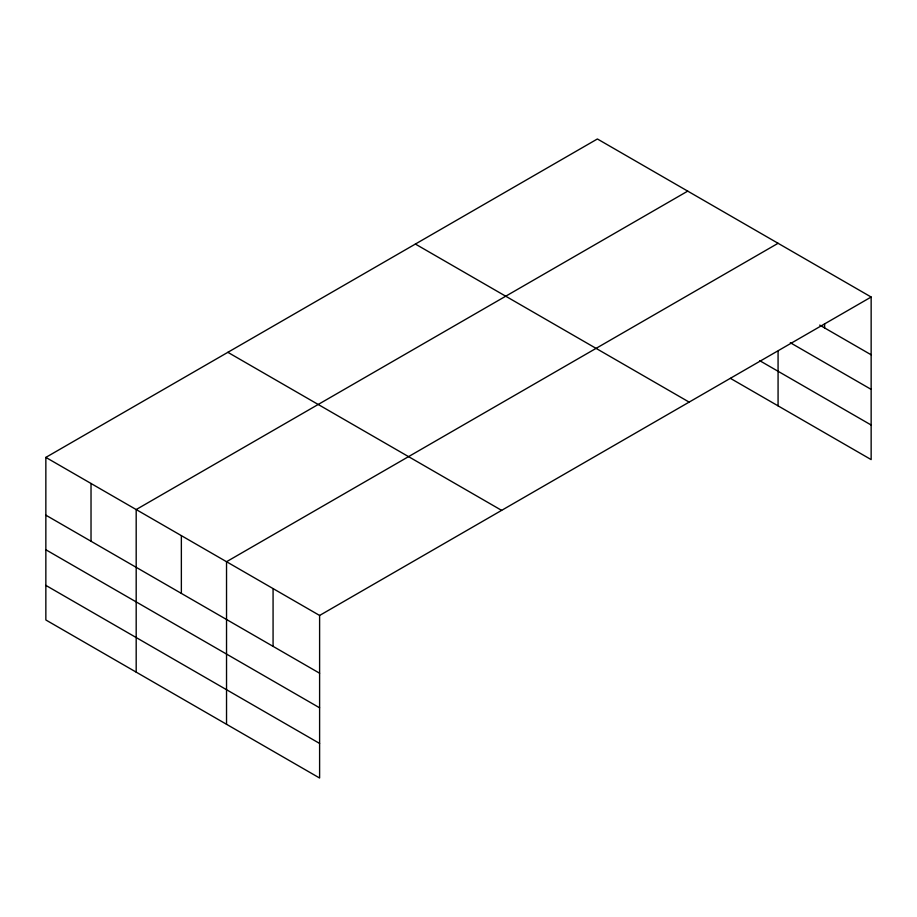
<?xml version="1.0" encoding="UTF-8"?>
<svg xmlns="http://www.w3.org/2000/svg" width="917" height="917" viewBox="0 0 917 917"><rect width="100%" height="100%" fill="white"/><g stroke="black" fill="none" stroke-linecap="round" stroke-linejoin="round"><path stroke-width="1.38" d="M871.15 297.028L597.391 138.971L45.85 457.4L45.85 619.972L319.609 778.029L319.609 615.456L871.15 297.028L871.15 459.6L730.459 378.377M687.727 191.126L136.186 509.554L136.186 672.138M778.074 243.292L226.533 561.72L226.533 724.292M819.706 325.099L871.15 354.799M790.316 342.717L871.15 389.381M759.757 360.702L871.15 425.018M415.378 244.048L689.137 402.105M227.863 352.323L501.622 510.368M45.85 457.4L319.609 615.456M45.85 515.171L319.609 673.227M45.85 549.753L319.609 707.809M45.85 585.39L319.609 743.446M824.612 323.701L824.612 327.931M778.074 351.326L778.074 405.864M273.071 588.588L273.071 646.359M181.36 535.631L181.36 593.402M91.024 483.477L91.024 541.248"/></g></svg>
